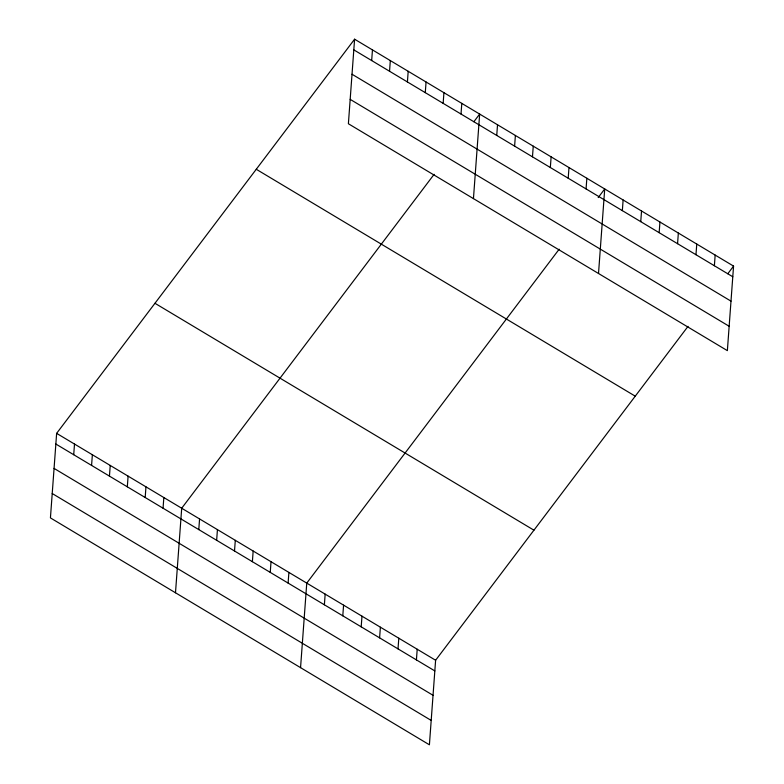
<?xml version="1.0" encoding="UTF-8"?>
<svg xmlns="http://www.w3.org/2000/svg" width="784" height="784" viewBox="0 0 784 784"><rect width="100%" height="100%" fill="white"/><g stroke="black" fill="none" stroke-linecap="round" stroke-linejoin="round"><path stroke-width="1.18" d="M354.593 39.2L348.39 123.745L727.366 350.644L733.569 266.099L354.593 39.2L56.634 433.356L50.431 517.901L429.407 744.8L435.61 660.255L688.029 326.35M73.716 454.72L74.5 444.058M91.581 465.422L92.365 454.749M109.446 476.113L110.23 465.451M127.322 486.815L128.096 476.143M145.187 497.507L145.961 486.844M163.052 508.208L163.836 497.536M175.489 592.782L181.702 508.238L434.111 174.332M198.783 529.602L199.567 518.93M216.649 540.294L217.433 529.631M234.514 550.985L235.298 540.323M252.379 561.687L253.163 551.025M270.245 572.379L271.029 561.716M288.11 583.08L288.894 572.418M300.556 667.654L306.76 583.11L559.168 249.204M324.38 604.797L325.164 594.135M371.675 60.564L372.459 49.892M342.794 615.822L343.578 605.15M389.54 71.256L390.324 60.593M361.199 626.837L361.983 616.175M407.415 81.957L408.19 71.285M379.603 637.862L380.387 627.2M425.281 92.649L426.065 81.987M398.017 648.878L398.801 638.215M443.146 103.351L443.93 92.679M416.422 659.903L417.206 649.24M461.012 114.043L461.796 103.38M473.448 198.617L479.661 114.072L473.879 121.726M496.742 135.436L497.526 124.774M514.608 146.138L515.392 135.465M532.473 156.829L533.257 146.167M550.339 167.531L551.123 156.859M568.204 178.223L568.988 167.56M586.069 188.924L586.853 178.252M598.515 273.498L604.719 188.954L598.212 197.558M622.349 210.641L623.123 199.969M640.753 221.656L641.537 210.994M659.158 232.681L659.942 222.019M677.572 243.697L678.346 233.034M695.976 254.722L696.76 244.059M714.381 265.747L715.165 255.074M727.787 273.753L733.569 266.099M353.809 49.862L732.785 276.762M352.026 74.245L731.002 301.144M350.174 99.362L729.159 326.262M256.27 169.275L635.246 396.175M154.967 303.29L533.943 530.19M56.634 433.356L435.61 660.255M55.85 444.028L434.826 670.918M54.067 468.401L433.042 695.3M52.214 493.518L431.19 720.418"/></g></svg>
